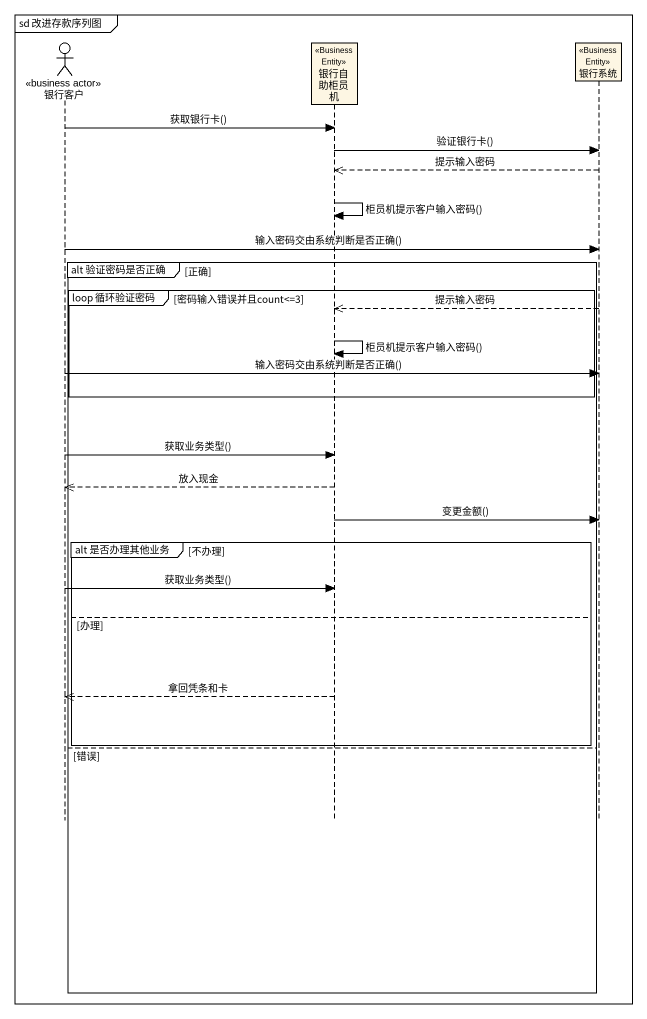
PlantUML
@startuml
mainframe sd 改进存款序列图
hide footbox
actor 银行客户 <<business actor>>
participant 银行自助柜员机 <<Business Entity>>
participant 银行系统 <<Business Entity>>

银行客户 -> 银行自助柜员机 : 获取银行卡()
银行自助柜员机 -> 银行系统 : 验证银行卡()
银行系统 -->> 银行自助柜员机 : 提示输入密码
银行自助柜员机 -> 银行自助柜员机 : 柜员机提示客户输入密码()
银行客户 -> 银行系统 : 输入密码交由系统判断是否正确()
group alt 验证密码是否正确 [正确]
  group loop 循环验证密码 [密码输入错误并且count<=3]
    银行系统 -->> 银行自助柜员机 : 提示输入密码
    银行自助柜员机 -> 银行自助柜员机 : 柜员机提示客户输入密码()
    银行客户 -> 银行系统 : 输入密码交由系统判断是否正确()
  end
  银行客户 -> 银行自助柜员机 : 获取业务类型()
  银行自助柜员机 -->> 银行客户 : 放入现金
  银行自助柜员机 -> 银行系统 : 变更金额()
  group alt 是否办理其他业务 [不办理]
    银行客户 -> 银行自助柜员机 : 获取业务类型()
  else 办理
    银行自助柜员机 -->> 银行客户 : 拿回凭条和卡
  end
else 错误
end
@enduml
